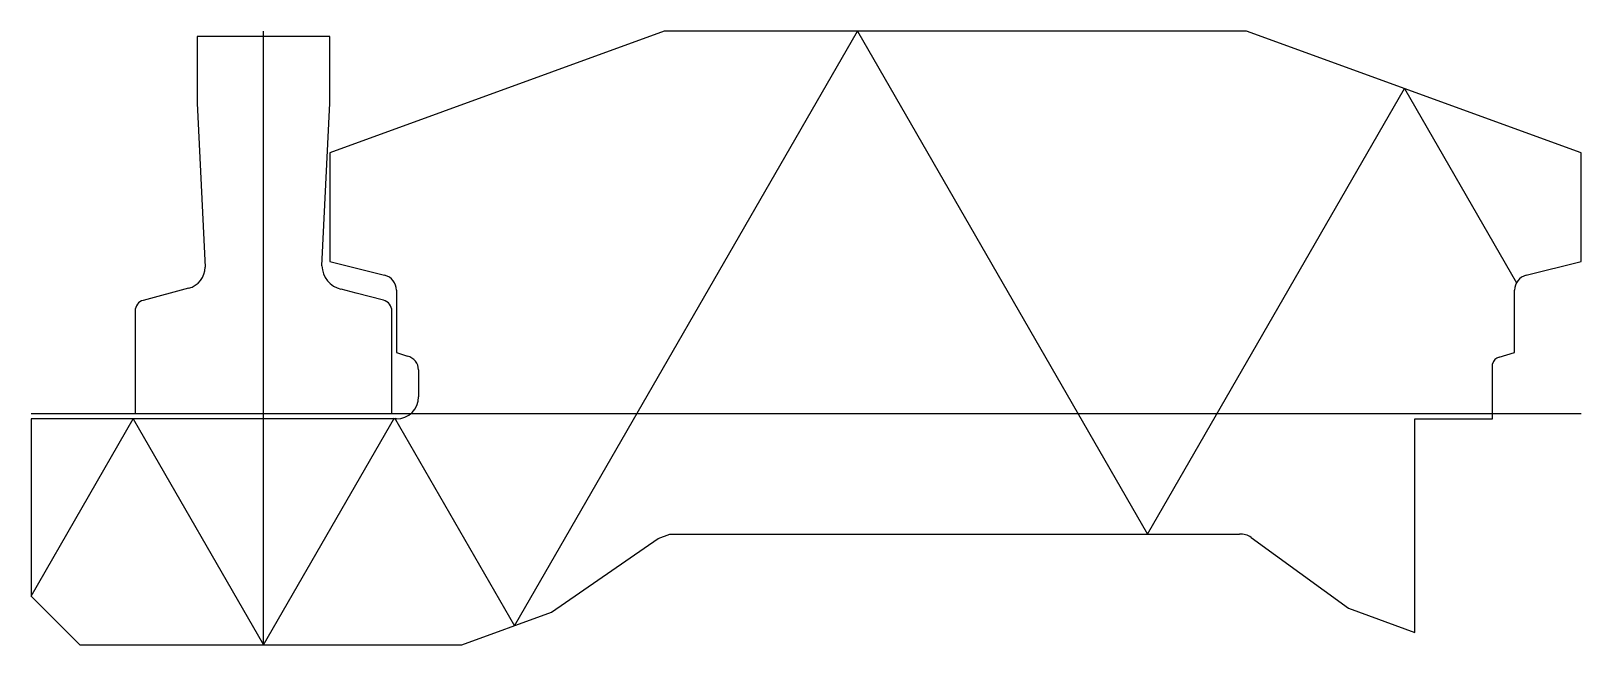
# Model space of a CAD drawing. Extents: x -105 to 595, y -104 to 172.
import ezdxf

# ---------------------------------------------------------------- set-up
doc = ezdxf.new("R2010")
doc.units = 0
doc.layers.get('0').update_dxf_attribs({"linetype": 'CONTINUOUS'})

msp = doc.modelspace()

# ---------------------------------------------------------------- linework, layer by layer
at = {"linetype": 'CONTINUOUS'}
for p, q in [((30, 170), (-30, 170)), ((-30, 170), (-30, 140)), ((30, 170), (-30, 170)), ((-30, 170), (-30, 140)), ((0, -104.5), (0, 172.5)), ((181, 172.5), (30, 117.5)), ((30, 140), (30, 170)), ((30, 140), (30, 170)), ((113.32, -95.83), (268.24, 172.5)), ((444, 172.5), (181, 172.5)), ((268.24, 172.5), (399.3, -54.5)), ((595, 117.5), (444, 172.5)), ((-30, 140), (-26.37, 66.01)), ((-30, 140), (-26.37, 66.01)), ((26.39, 66.58), (30, 140)), ((26.39, 66.58), (30, 140)), ((399.3, -54.5), (515.35, 146.51)), ((515.35, 146.51), (565.9, 58.96)), ((30, 117.5), (30, 68.5)), ((595, 68.5), (595, 117.5)), ((30, 68.5), (54.7, 62.33)), ((570.3, 62.33), (595, 68.5)), ((-33.82, 56.42), (-54.28, 50.99)), ((-33.82, 56.42), (-54.28, 50.99)), ((41.89, 54.28), (35, 56)), ((41.89, 54.28), (35, 56)), ((54.2, 51.01), (41.89, 54.28)), ((54.2, 51.01), (41.89, 54.28)), ((60, 55.54), (60, 27.5)), ((565, 27.5), (565, 55.54)), ((-58, 46.16), (-58, 0)), ((-58, 46.16), (-58, 0)), ((58, 0), (58, 46.16)), ((58, 0), (58, 46.16)), ((60, 27.5), (65, 25.78)), ((555, -2.5), (555, 22.37)), ((558.05, 25.42), (565, 27.5)), ((70, 19.58), (70, 7.5)), ((-105, 0), (595, 0)), ((-58, 0), (58, 0)), ((-58, 0), (58, 0)), ((60, -2.5), (-105, -2.5)), ((-105, -2.5), (-105, -82.5)), ((-105, -82.5), (-58.81, -2.5)), ((-58.81, -2.5), (0, -104.37)), ((0, -104.37), (59.13, -1.95)), ((59.13, -1.95), (113.32, -95.83)), ((520, -98.86), (520, -2.5)), ((520, -2.5), (555, -2.5)), ((178.25, -56.4), (183.47, -54.5)), ((183.47, -54.5), (440.75, -54.5)), ((130, -89.75), (178.25, -56.4)), ((446.09, -56.02), (490, -87.93)), ((-105, -82.5), (-83, -104.5)), ((89.51, -104.5), (130, -89.75)), ((490, -87.93), (520, -98.86)), ((-83, -104.5), (89.51, -104.5))]:
    msp.add_line(p, q, dxfattribs=at)
for centre, radius, start, end in [((-36.39, 66.1), 10.02, 284.85906, 359.45719), ((-36.39, 66.1), 10.02, 284.85906, 359.45719), ((37.75, 67.03), 11.37, 182.2792, 255.99817), ((37.75, 67.03), 11.37, 182.2792, 255.99817), ((53, 55.54), 7, 0.00356, 75.94477), ((572, 55.54), 7, 104.05523, 179.99644), ((-53, 46.16), 5, 104.83283, 179.96122), ((-53, 46.16), 5, 104.83283, 179.96122), ((53, 46.16), 5, 0.04429, 76.11348), ((53, 46.16), 5, 0.04429, 76.11348), ((63.66, 19.58), 6.34, 359.97084, 77.79815), ((559.36, 21.06), 4.55, 106.70609, 163.29391), ((60, 7.5), 10, 270, 0), ((441.35, -62.54), 8.06, 53.96466, 94.25795)]:
    msp.add_arc(centre, radius, start, end, dxfattribs=at)

doc.saveas('drawing.dxf')
